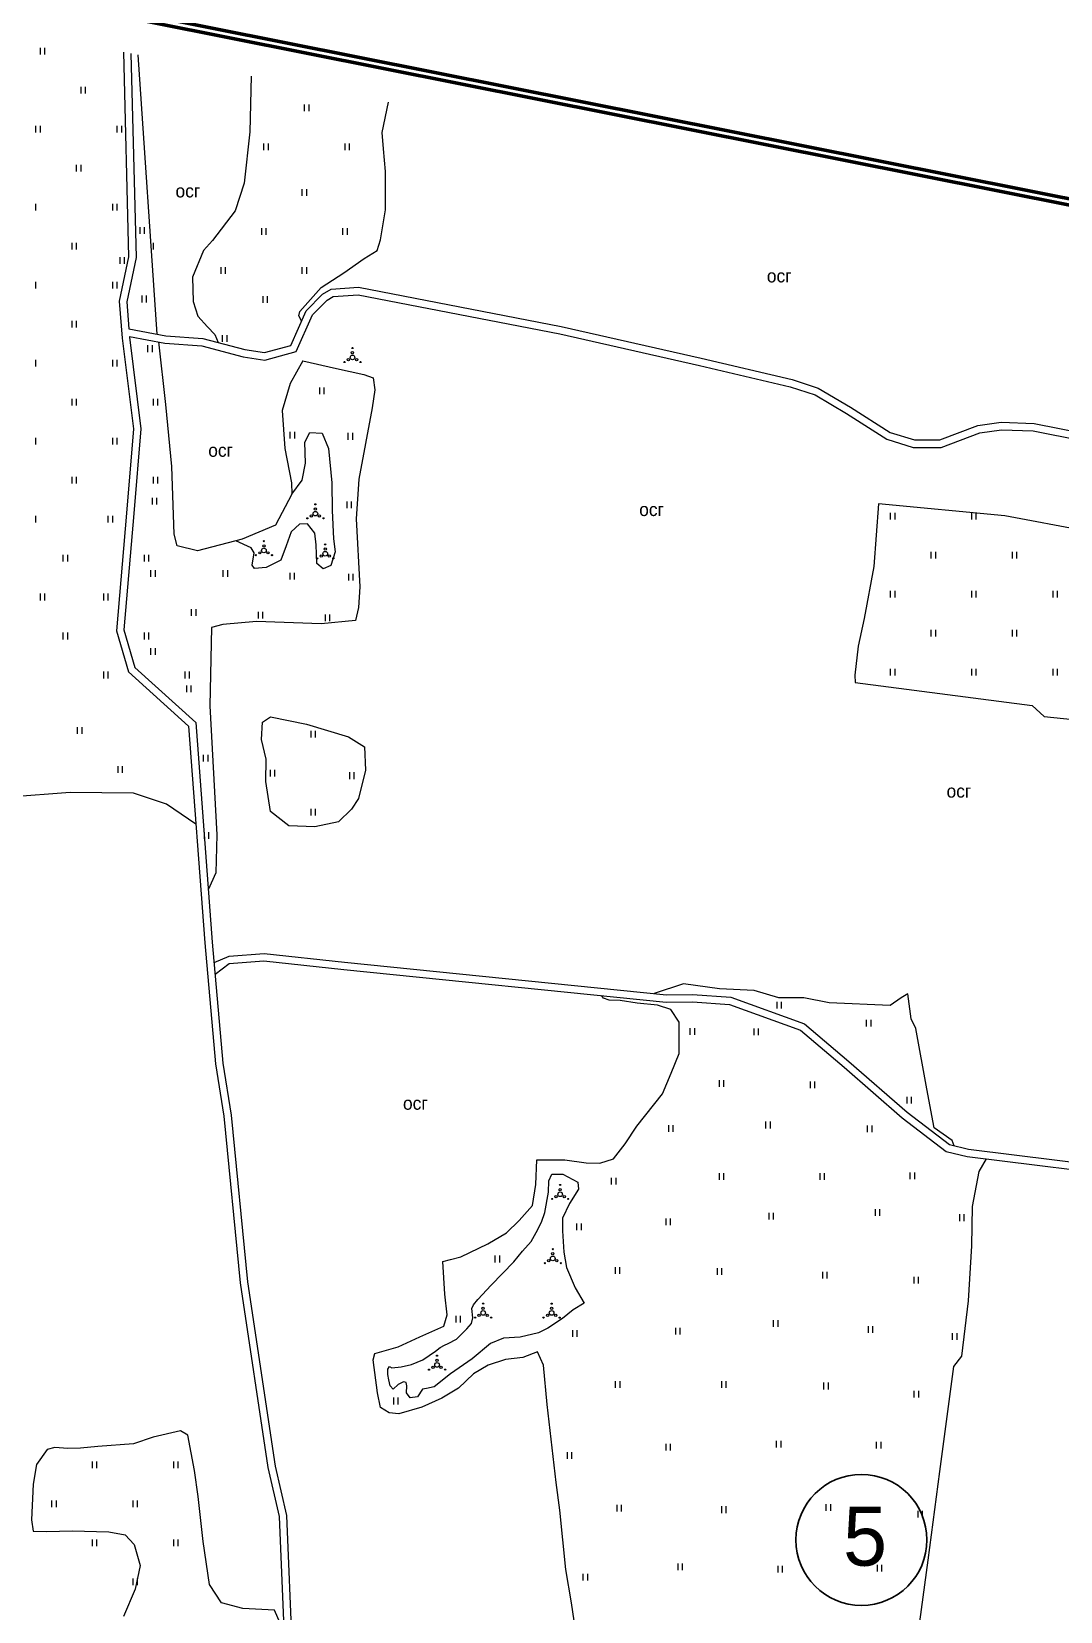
# Model space of a CAD drawing. Header units: millimetres. Extents: x 1378883 to 1389513, y 5662980 to 5673292.
# Drawn here: x 1381065 to 1381618, y 5670727 to 5671576 of the extents above; entities that cross this region are included whole.
import ezdxf

# ---------------------------------------------------------------- set-up
doc = ezdxf.new("R2010")
doc.units = ezdxf.units.MM
for name, color, linetype in [('N-raion', 1, 'Continuous'), ('вулиці', 7, 'Continuous'), ('КартаСкан', 252, 'Continuous'), ('межа по генплану', 7, 'Continuous')]:
    doc.layers.add(name, color=color, linetype=linetype)
picture_1 = doc.add_image_def('image1.tif', size_in_pixel=(29607, 29619))

msp = doc.modelspace()

# ---------------------------------------------------------------- linework, layer by layer
at = {"layer": 'N-raion', "color": 1, "lineweight": 35}
msp.add_circle((1381511.07, 5670764.97), 35.2, dxfattribs=at)
at = {"layer": 'вулиці', "color": 7, "lineweight": -2}
for p, q in [((1381069.91, 5671563.24), (1381069.91, 5671566.84)), ((1381069.91, 5671563.24), (1381069.91, 5671566.84)), ((1381072.31, 5671563.24), (1381072.31, 5671566.84)), ((1381072.31, 5671563.24), (1381072.31, 5671566.84)), ((1381091.73, 5671542.28), (1381091.73, 5671545.88)), ((1381094.13, 5671542.28), (1381094.13, 5671545.88)), ((1381211.84, 5671532.72), (1381211.84, 5671536.32)), ((1381214.24, 5671532.72), (1381214.24, 5671536.32)), ((1381067.51, 5671521.33), (1381067.51, 5671524.93)), ((1381067.51, 5671521.33), (1381067.51, 5671524.93)), ((1381069.91, 5671521.33), (1381069.91, 5671524.93)), ((1381069.91, 5671521.33), (1381069.91, 5671524.93)), ((1381111.15, 5671521.33), (1381111.15, 5671524.93)), ((1381111.15, 5671521.33), (1381111.15, 5671524.93)), ((1381113.55, 5671521.33), (1381113.55, 5671524.93)), ((1381113.55, 5671521.33), (1381113.55, 5671524.93)), ((1381190.02, 5671511.76), (1381190.02, 5671515.36)), ((1381192.42, 5671511.76), (1381192.42, 5671515.36)), ((1381233.66, 5671511.76), (1381233.66, 5671515.36)), ((1381236.06, 5671511.76), (1381236.06, 5671515.36)), ((1381089.33, 5671500.37), (1381089.33, 5671503.97)), ((1381091.73, 5671500.37), (1381091.73, 5671503.97)), ((1381210.61, 5671487.23), (1381210.61, 5671490.83)), ((1381213.01, 5671487.23), (1381213.01, 5671490.83)), ((1381067.51, 5671479.42), (1381067.51, 5671483.02)), ((1381067.51, 5671479.42), (1381067.51, 5671483.02)), ((1381108.75, 5671479.42), (1381108.75, 5671483.02)), ((1381108.75, 5671479.42), (1381108.75, 5671483.02)), ((1381111.15, 5671479.42), (1381111.15, 5671483.02)), ((1381111.15, 5671479.42), (1381111.15, 5671483.02)), ((1381123.4, 5671466.82), (1381123.4, 5671470.42)), ((1381125.8, 5671466.82), (1381125.8, 5671470.42)), ((1381188.79, 5671466.28), (1381188.79, 5671469.88)), ((1381191.19, 5671466.28), (1381191.19, 5671469.88)), ((1381232.42, 5671466.28), (1381232.42, 5671469.88)), ((1381234.82, 5671466.28), (1381234.82, 5671469.88)), ((1381086.93, 5671458.46), (1381086.93, 5671462.06)), ((1381089.33, 5671458.46), (1381089.33, 5671462.06)), ((1381130.57, 5671458.46), (1381130.57, 5671462.06)), ((1381112.73, 5671450.69), (1381112.73, 5671454.29)), ((1381115.13, 5671450.69), (1381115.13, 5671454.29)), ((1381166.97, 5671445.32), (1381166.97, 5671448.92)), ((1381169.37, 5671445.32), (1381169.37, 5671448.92)), ((1381210.61, 5671445.32), (1381210.61, 5671448.92)), ((1381213.01, 5671445.32), (1381213.01, 5671448.92)), ((1381067.51, 5671437.51), (1381067.51, 5671441.11)), ((1381067.51, 5671437.51), (1381067.51, 5671441.11)), ((1381108.75, 5671437.51), (1381108.75, 5671441.11)), ((1381108.75, 5671437.51), (1381108.75, 5671441.11)), ((1381108.75, 5671437.51), (1381108.75, 5671441.11)), ((1381111.15, 5671437.51), (1381111.15, 5671441.11)), ((1381111.15, 5671437.51), (1381111.15, 5671441.11)), ((1381111.15, 5671437.51), (1381111.15, 5671441.11)), ((1381124.48, 5671430.01), (1381124.48, 5671433.61)), ((1381126.88, 5671430.01), (1381126.88, 5671433.61)), ((1381189.58, 5671429.73), (1381189.58, 5671433.33)), ((1381191.98, 5671429.73), (1381191.98, 5671433.33)), ((1381086.93, 5671416.55), (1381086.93, 5671420.15)), ((1381089.33, 5671416.55), (1381089.33, 5671420.15)), ((1381167.76, 5671408.78), (1381167.76, 5671412.38)), ((1381170.16, 5671408.78), (1381170.16, 5671412.38)), ((1381067.51, 5671395.6), (1381067.51, 5671399.2)), ((1381067.51, 5671395.6), (1381067.51, 5671399.2)), ((1381067.51, 5671395.6), (1381067.51, 5671399.2)), ((1381108.75, 5671395.6), (1381108.75, 5671399.2)), ((1381108.75, 5671395.6), (1381108.75, 5671399.2)), ((1381108.75, 5671395.6), (1381108.75, 5671399.2)), ((1381111.15, 5671395.6), (1381111.15, 5671399.2)), ((1381111.15, 5671395.6), (1381111.15, 5671399.2)), ((1381111.15, 5671395.6), (1381111.15, 5671399.2)), ((1381127.68, 5671403.33), (1381127.68, 5671406.93)), ((1381130.08, 5671403.33), (1381130.08, 5671406.93)), ((1381220, 5671380.63), (1381220, 5671384.23)), ((1381222.4, 5671380.63), (1381222.4, 5671384.23)), ((1381086.93, 5671374.64), (1381086.93, 5671378.24)), ((1381089.33, 5671374.64), (1381089.33, 5671378.24)), ((1381130.57, 5671374.64), (1381130.57, 5671378.24)), ((1381132.97, 5671374.64), (1381132.97, 5671378.24)), ((1381067.51, 5671353.69), (1381067.51, 5671357.29)), ((1381067.51, 5671353.69), (1381067.51, 5671357.29)), ((1381067.51, 5671353.69), (1381067.51, 5671357.29)), ((1381108.75, 5671353.69), (1381108.75, 5671357.29)), ((1381108.75, 5671353.69), (1381108.75, 5671357.29)), ((1381108.75, 5671353.69), (1381108.75, 5671357.29)), ((1381111.15, 5671353.69), (1381111.15, 5671357.29)), ((1381111.15, 5671353.69), (1381111.15, 5671357.29)), ((1381111.15, 5671353.69), (1381111.15, 5671357.29)), ((1381204.18, 5671356.78), (1381204.18, 5671360.38)), ((1381206.58, 5671356.78), (1381206.58, 5671360.38)), ((1381235.28, 5671356.22), (1381235.28, 5671359.82)), ((1381237.68, 5671356.22), (1381237.68, 5671359.82)), ((1381086.93, 5671332.73), (1381086.93, 5671336.33)), ((1381089.33, 5671332.73), (1381089.33, 5671336.33)), ((1381130.57, 5671332.73), (1381130.57, 5671336.33)), ((1381132.97, 5671332.73), (1381132.97, 5671336.33)), ((1381130.04, 5671321.36), (1381130.04, 5671324.96)), ((1381132.44, 5671321.36), (1381132.44, 5671324.96)), ((1381234.72, 5671319.33), (1381234.72, 5671322.93)), ((1381237.12, 5671319.33), (1381237.12, 5671322.93)), ((1381067.51, 5671311.78), (1381067.51, 5671315.38)), ((1381106.35, 5671311.78), (1381106.35, 5671315.38)), ((1381106.35, 5671311.78), (1381106.35, 5671315.38)), ((1381108.75, 5671311.78), (1381108.75, 5671315.38)), ((1381108.75, 5671311.78), (1381108.75, 5671315.38)), ((1381108.75, 5671311.78), (1381108.75, 5671315.38)), ((1381526.77, 5671313.31), (1381526.77, 5671316.91)), ((1381529.17, 5671313.31), (1381529.17, 5671316.91)), ((1381570.41, 5671313.31), (1381570.41, 5671316.91)), ((1381570.41, 5671313.31), (1381570.41, 5671316.91)), ((1381572.81, 5671313.31), (1381572.81, 5671316.91)), ((1381572.81, 5671313.31), (1381572.81, 5671316.91)), ((1381082.13, 5671290.82), (1381082.13, 5671294.42)), ((1381082.13, 5671290.82), (1381082.13, 5671294.42)), ((1381084.53, 5671290.82), (1381084.53, 5671294.42)), ((1381084.53, 5671290.82), (1381084.53, 5671294.42)), ((1381084.53, 5671290.82), (1381084.53, 5671294.42)), ((1381125.77, 5671290.82), (1381125.77, 5671294.42)), ((1381125.77, 5671290.82), (1381125.77, 5671294.42)), ((1381128.17, 5671290.82), (1381128.17, 5671294.42)), ((1381128.17, 5671290.82), (1381128.17, 5671294.42)), ((1381128.17, 5671290.82), (1381128.17, 5671294.42)), ((1381548.59, 5671292.35), (1381548.59, 5671295.95)), ((1381550.99, 5671292.35), (1381550.99, 5671295.95)), ((1381592.23, 5671292.35), (1381592.23, 5671295.95)), ((1381592.23, 5671292.35), (1381592.23, 5671295.95)), ((1381594.63, 5671292.35), (1381594.63, 5671295.95)), ((1381594.63, 5671292.35), (1381594.63, 5671295.95)), ((1381129.3, 5671282.56), (1381129.3, 5671286.16)), ((1381131.7, 5671282.56), (1381131.7, 5671286.16)), ((1381168.14, 5671282.56), (1381168.14, 5671286.16)), ((1381168.14, 5671282.56), (1381168.14, 5671286.16)), ((1381170.54, 5671282.56), (1381170.54, 5671286.16)), ((1381170.54, 5671282.56), (1381170.54, 5671286.16)), ((1381204.11, 5671281.14), (1381204.11, 5671284.74)), ((1381204.11, 5671281.14), (1381204.11, 5671284.74)), ((1381206.51, 5671281.14), (1381206.51, 5671284.74)), ((1381206.51, 5671281.14), (1381206.51, 5671284.74)), ((1381235.63, 5671280.53), (1381235.63, 5671284.13)), ((1381235.63, 5671280.53), (1381235.63, 5671284.13)), ((1381238.03, 5671280.53), (1381238.03, 5671284.13)), ((1381238.03, 5671280.53), (1381238.03, 5671284.13)), ((1381069.91, 5671269.87), (1381069.91, 5671273.47)), ((1381072.31, 5671269.87), (1381072.31, 5671273.47)), ((1381103.95, 5671269.87), (1381103.95, 5671273.47)), ((1381103.95, 5671269.87), (1381103.95, 5671273.47)), ((1381103.95, 5671269.87), (1381103.95, 5671273.47)), ((1381106.35, 5671269.87), (1381106.35, 5671273.47)), ((1381106.35, 5671269.87), (1381106.35, 5671273.47)), ((1381106.35, 5671269.87), (1381106.35, 5671273.47)), ((1381106.35, 5671269.87), (1381106.35, 5671273.47)), ((1381526.77, 5671271.4), (1381526.77, 5671275)), ((1381526.77, 5671271.4), (1381526.77, 5671275)), ((1381529.17, 5671271.4), (1381529.17, 5671275)), ((1381529.17, 5671271.4), (1381529.17, 5671275)), ((1381570.41, 5671271.4), (1381570.41, 5671275)), ((1381570.41, 5671271.4), (1381570.41, 5671275)), ((1381572.81, 5671271.4), (1381572.81, 5671275)), ((1381572.81, 5671271.4), (1381572.81, 5671275)), ((1381614.05, 5671271.4), (1381614.05, 5671275)), ((1381616.45, 5671271.4), (1381616.45, 5671275)), ((1381151.12, 5671261.61), (1381151.12, 5671265.21)), ((1381153.52, 5671261.61), (1381153.52, 5671265.21)), ((1381187.09, 5671260.19), (1381187.09, 5671263.79)), ((1381187.09, 5671260.19), (1381187.09, 5671263.79)), ((1381187.09, 5671260.19), (1381187.09, 5671263.79)), ((1381189.49, 5671260.19), (1381189.49, 5671263.79)), ((1381189.49, 5671260.19), (1381189.49, 5671263.79)), ((1381189.49, 5671260.19), (1381189.49, 5671263.79)), ((1381223.06, 5671258.76), (1381223.06, 5671262.36)), ((1381223.06, 5671258.76), (1381223.06, 5671262.36)), ((1381225.46, 5671258.76), (1381225.46, 5671262.36)), ((1381225.46, 5671258.76), (1381225.46, 5671262.36)), ((1381082.13, 5671248.91), (1381082.13, 5671252.51)), ((1381082.13, 5671248.91), (1381082.13, 5671252.51)), ((1381082.13, 5671248.91), (1381082.13, 5671252.51)), ((1381082.13, 5671248.91), (1381082.13, 5671252.51)), ((1381084.53, 5671248.91), (1381084.53, 5671252.51)), ((1381084.53, 5671248.91), (1381084.53, 5671252.51)), ((1381084.53, 5671248.91), (1381084.53, 5671252.51)), ((1381084.53, 5671248.91), (1381084.53, 5671252.51)), ((1381125.77, 5671248.91), (1381125.77, 5671252.51)), ((1381125.77, 5671248.91), (1381125.77, 5671252.51)), ((1381125.77, 5671248.91), (1381125.77, 5671252.51)), ((1381125.77, 5671248.91), (1381125.77, 5671252.51)), ((1381128.17, 5671248.91), (1381128.17, 5671252.51)), ((1381128.17, 5671248.91), (1381128.17, 5671252.51)), ((1381128.17, 5671248.91), (1381128.17, 5671252.51)), ((1381128.17, 5671248.91), (1381128.17, 5671252.51)), ((1381548.59, 5671250.44), (1381548.59, 5671254.04)), ((1381550.99, 5671250.44), (1381550.99, 5671254.04)), ((1381592.23, 5671250.44), (1381592.23, 5671254.04)), ((1381594.63, 5671250.44), (1381594.63, 5671254.04)), ((1381129.3, 5671240.65), (1381129.3, 5671244.25)), ((1381131.7, 5671240.65), (1381131.7, 5671244.25)), ((1381103.95, 5671227.96), (1381103.95, 5671231.56)), ((1381103.95, 5671227.96), (1381103.95, 5671231.56)), ((1381106.35, 5671227.96), (1381106.35, 5671231.56)), ((1381106.35, 5671227.96), (1381106.35, 5671231.56)), ((1381147.59, 5671227.96), (1381147.59, 5671231.56)), ((1381149.99, 5671227.96), (1381149.99, 5671231.56)), ((1381526.77, 5671229.49), (1381526.77, 5671233.09)), ((1381529.17, 5671229.49), (1381529.17, 5671233.09)), ((1381570.41, 5671229.49), (1381570.41, 5671233.09)), ((1381572.81, 5671229.49), (1381572.81, 5671233.09)), ((1381614.05, 5671229.49), (1381614.05, 5671233.09)), ((1381614.05, 5671229.49), (1381614.05, 5671233.09)), ((1381616.45, 5671229.49), (1381616.45, 5671233.09)), ((1381616.45, 5671229.49), (1381616.45, 5671233.09)), ((1381148.55, 5671220.51), (1381148.55, 5671224.11)), ((1381150.95, 5671220.51), (1381150.95, 5671224.11)), ((1381089.86, 5671198.16), (1381089.86, 5671201.76)), ((1381092.26, 5671198.16), (1381092.26, 5671201.76)), ((1381215.29, 5671196.11), (1381215.29, 5671199.71)), ((1381217.69, 5671196.11), (1381217.69, 5671199.71)), ((1381157.58, 5671183.24), (1381157.58, 5671186.84)), ((1381159.98, 5671183.24), (1381159.98, 5671186.84)), ((1381111.68, 5671177.2), (1381111.68, 5671180.8)), ((1381114.08, 5671177.2), (1381114.08, 5671180.8)), ((1381193.47, 5671175.16), (1381193.47, 5671178.76)), ((1381193.47, 5671175.16), (1381193.47, 5671178.76)), ((1381195.87, 5671175.16), (1381195.87, 5671178.76)), ((1381195.87, 5671175.16), (1381195.87, 5671178.76)), ((1381236.16, 5671173.87), (1381236.16, 5671177.47)), ((1381238.56, 5671173.87), (1381238.56, 5671177.47)), ((1381215.29, 5671154.2), (1381215.29, 5671157.8)), ((1381217.69, 5671154.2), (1381217.69, 5671157.8)), ((1381158.04, 5671141.76), (1381158.04, 5671145.36)), ((1381160.44, 5671141.76), (1381160.44, 5671145.36)), ((1381465.8, 5671050.56), (1381465.8, 5671054.16)), ((1381465.8, 5671050.56), (1381465.8, 5671054.16)), ((1381468.2, 5671050.56), (1381468.2, 5671054.16)), ((1381468.2, 5671050.56), (1381468.2, 5671054.16)), ((1381513.82, 5671040.87), (1381513.82, 5671044.47)), ((1381516.22, 5671040.87), (1381516.22, 5671044.47)), ((1381419.11, 5671036.4), (1381419.11, 5671040)), ((1381421.51, 5671036.4), (1381421.51, 5671040)), ((1381453.35, 5671036.2), (1381453.35, 5671039.8)), ((1381455.75, 5671036.2), (1381455.75, 5671039.8)), ((1381434.79, 5671008.38), (1381434.79, 5671011.98)), ((1381437.19, 5671008.38), (1381437.19, 5671011.98)), ((1381483.67, 5671007.77), (1381483.67, 5671011.37)), ((1381486.07, 5671007.77), (1381486.07, 5671011.37)), ((1381535.64, 5670999.5), (1381535.64, 5671003.1)), ((1381538.04, 5670999.5), (1381538.04, 5671003.1)), ((1381407.57, 5670984.28), (1381407.57, 5670987.88)), ((1381409.97, 5670984.28), (1381409.97, 5670987.88)), ((1381459.74, 5670986.13), (1381459.74, 5670989.73)), ((1381462.14, 5670986.13), (1381462.14, 5670989.73)), ((1381514.4, 5670984.07), (1381514.4, 5670987.67)), ((1381516.8, 5670984.07), (1381516.8, 5670987.67)), ((1381376.79, 5670955.97), (1381376.79, 5670959.57)), ((1381379.19, 5670955.97), (1381379.19, 5670959.57)), ((1381434.79, 5670958.52), (1381434.79, 5670962.12)), ((1381437.19, 5670958.52), (1381437.19, 5670962.12)), ((1381488.82, 5670958.52), (1381488.82, 5670962.12)), ((1381491.22, 5670958.52), (1381491.22, 5670962.12)), ((1381537.31, 5670958.86), (1381537.31, 5670962.46)), ((1381539.71, 5670958.86), (1381539.71, 5670962.46)), ((1381461.42, 5670937.22), (1381461.42, 5670940.82)), ((1381463.82, 5670937.22), (1381463.82, 5670940.82)), ((1381518.55, 5670939.08), (1381518.55, 5670942.68)), ((1381520.95, 5670939.08), (1381520.95, 5670942.68)), ((1381358.22, 5670931.45), (1381358.22, 5670935.05)), ((1381360.62, 5670931.45), (1381360.62, 5670935.05)), ((1381406.15, 5670934.13), (1381406.15, 5670937.73)), ((1381408.55, 5670934.13), (1381408.55, 5670937.73)), ((1381563.93, 5670936.34), (1381563.93, 5670939.94)), ((1381566.33, 5670936.34), (1381566.33, 5670939.94)), ((1381314.3, 5670914.13), (1381314.3, 5670917.73)), ((1381316.7, 5670914.13), (1381316.7, 5670917.73)), ((1381378.85, 5670907.96), (1381378.85, 5670911.56)), ((1381381.25, 5670907.96), (1381381.25, 5670911.56)), ((1381433.71, 5670907.34), (1381433.71, 5670910.94)), ((1381436.11, 5670907.34), (1381436.11, 5670910.94)), ((1381490.3, 5670905.44), (1381490.3, 5670909.04)), ((1381492.7, 5670905.44), (1381492.7, 5670909.04)), ((1381539.39, 5670902.76), (1381539.39, 5670906.36)), ((1381541.79, 5670902.76), (1381541.79, 5670906.36)), ((1381293.29, 5670881.82), (1381293.29, 5670885.42)), ((1381295.69, 5670881.82), (1381295.69, 5670885.42)), ((1381463.87, 5670879.4), (1381463.87, 5670883)), ((1381466.27, 5670879.4), (1381466.27, 5670883)), ((1381355.94, 5670874.15), (1381355.94, 5670877.75)), ((1381358.34, 5670874.15), (1381358.34, 5670877.75)), ((1381411.32, 5670875.36), (1381411.32, 5670878.96)), ((1381413.72, 5670875.36), (1381413.72, 5670878.96)), ((1381514.8, 5670876.17), (1381514.8, 5670879.77)), ((1381517.2, 5670876.17), (1381517.2, 5670879.77)), ((1381560.07, 5670872.53), (1381560.07, 5670876.13)), ((1381562.47, 5670872.53), (1381562.47, 5670876.13)), ((1381378.98, 5670846.69), (1381378.98, 5670850.29)), ((1381381.38, 5670846.69), (1381381.38, 5670850.29)), ((1381435.98, 5670846.69), (1381435.98, 5670850.29)), ((1381438.38, 5670846.69), (1381438.38, 5670850.29)), ((1381490.95, 5670845.88), (1381490.95, 5670849.48)), ((1381493.35, 5670845.88), (1381493.35, 5670849.48)), ((1381259.73, 5670837.81), (1381259.73, 5670841.41)), ((1381262.13, 5670837.81), (1381262.13, 5670841.41)), ((1381539.46, 5670841.44), (1381539.46, 5670845.04)), ((1381541.86, 5670841.44), (1381541.86, 5670845.04)), ((1381406.07, 5670812.94), (1381406.07, 5670816.54)), ((1381408.47, 5670812.94), (1381408.47, 5670816.54)), ((1381465.49, 5670814.55), (1381465.49, 5670818.15)), ((1381467.89, 5670814.55), (1381467.89, 5670818.15)), ((1381519.25, 5670814.15), (1381519.25, 5670817.75)), ((1381521.65, 5670814.15), (1381521.65, 5670817.75)), ((1381097.89, 5670803.55), (1381097.89, 5670807.15)), ((1381097.89, 5670803.55), (1381097.89, 5670807.15)), ((1381097.89, 5670803.55), (1381097.89, 5670807.15)), ((1381100.29, 5670803.55), (1381100.29, 5670807.15)), ((1381100.29, 5670803.55), (1381100.29, 5670807.15)), ((1381100.29, 5670803.55), (1381100.29, 5670807.15)), ((1381141.52, 5670803.55), (1381141.52, 5670807.15)), ((1381143.92, 5670803.55), (1381143.92, 5670807.15)), ((1381353.12, 5670808.5), (1381353.12, 5670812.1)), ((1381355.52, 5670808.5), (1381355.52, 5670812.1)), ((1381076.07, 5670782.6), (1381076.07, 5670786.2)), ((1381078.47, 5670782.6), (1381078.47, 5670786.2)), ((1381119.71, 5670782.6), (1381119.71, 5670786.2)), ((1381119.71, 5670782.6), (1381119.71, 5670786.2)), ((1381122.11, 5670782.6), (1381122.11, 5670786.2)), ((1381122.11, 5670782.6), (1381122.11, 5670786.2)), ((1381379.79, 5670780.23), (1381379.79, 5670783.83)), ((1381382.19, 5670780.23), (1381382.19, 5670783.83)), ((1381435.98, 5670779.42), (1381435.98, 5670783.02)), ((1381438.38, 5670779.42), (1381438.38, 5670783.02)), ((1381492.17, 5670780.63), (1381492.17, 5670784.23)), ((1381494.57, 5670780.63), (1381494.57, 5670784.23)), ((1381541.49, 5670777), (1381541.49, 5670780.6)), ((1381543.89, 5670777), (1381543.89, 5670780.6)), ((1381097.89, 5670761.64), (1381097.89, 5670765.24)), ((1381100.29, 5670761.64), (1381100.29, 5670765.24)), ((1381141.52, 5670761.64), (1381141.52, 5670765.24)), ((1381143.92, 5670761.64), (1381143.92, 5670765.24)), ((1381361.6, 5670743.08), (1381361.6, 5670746.68)), ((1381364, 5670743.08), (1381364, 5670746.68)), ((1381412.54, 5670748.73), (1381412.54, 5670752.33)), ((1381414.94, 5670748.73), (1381414.94, 5670752.33)), ((1381466.3, 5670747.52), (1381466.3, 5670751.12)), ((1381468.7, 5670747.52), (1381468.7, 5670751.12)), ((1381519.66, 5670747.92), (1381519.66, 5670751.52)), ((1381522.06, 5670747.92), (1381522.06, 5670751.52)), ((1381119.71, 5670740.69), (1381119.71, 5670744.29)), ((1381119.71, 5670740.69), (1381119.71, 5670744.29)), ((1381122.11, 5670740.69), (1381122.11, 5670744.29)), ((1381122.11, 5670740.69), (1381122.11, 5670744.29))]:
    msp.add_line(p, q, dxfattribs=at)
for points in [[(1381114.52, 5671564.53), (1381117.23, 5671454.51), (1381112.29, 5671430.59), (1381113.81, 5671410.85), (1381119.86, 5671361.99), (1381116.06, 5671316.8), (1381110.71, 5671253.55), (1381117.17, 5671231.53), (1381149.48, 5671202.29), (1381158.23, 5671085.83), (1381163.94, 5671020.73), (1381168.51, 5670992.63), (1381177.25, 5670903.16), (1381192.12, 5670803.83), (1381198.2, 5670777.63), (1381201.24, 5670704.34)], [(1381118.54, 5671563.77), (1381121.25, 5671454.15), (1381116.33, 5671430.34), (1381117.44, 5671415.85)], [(1381132.61, 5671412.99), (1381122.43, 5671563.04)], [(1381183.08, 5671551.61), (1381182.48, 5671521.58), (1381179.43, 5671494.14), (1381174.54, 5671479.2), (1381162.34, 5671463.34), (1381157.46, 5671457.86), (1381151.66, 5671443.53), (1381151.96, 5671430.42), (1381154.47, 5671422.55), (1381159.69, 5671416.86), (1381163.65, 5671412.75), (1381165.41, 5671408.41)], [(1381210.26, 5671420.02), (1381208.75, 5671422.83), (1381209.28, 5671425.01), (1381220.71, 5671437.98), (1381232.97, 5671445.84), (1381243.8, 5671453.57), (1381250.9, 5671457.95), (1381252.72, 5671463.55), (1381255.3, 5671479.66), (1381255.31, 5671500.36), (1381254.28, 5671512.47), (1381253.5, 5671521.36), (1381257.02, 5671537.68)], [(1381117.44, 5671415.85), (1381137.35, 5671412.1), (1381157.24, 5671410.52), (1381179.73, 5671404.71), (1381190.25, 5671403.02), (1381204.46, 5671406.91), (1381212.69, 5671425.49), (1381221.42, 5671434.43), (1381226.05, 5671437.16), (1381240.88, 5671438.11), (1381349.76, 5671416.95), (1381424.96, 5671400.01), (1381473.82, 5671388.49), (1381487.85, 5671383.93), (1381505.22, 5671373.66), (1381526.44, 5671360.14), (1381539.54, 5671356.09), (1381553.22, 5671356.08), (1381573.67, 5671363.76), (1381586.1, 5671365.54), (1381603.85, 5671364.94), (1381630.2, 5671359.7)], [(1381117.76, 5671411.72), (1381136.82, 5671408.13), (1381156.57, 5671406.56), (1381178.91, 5671400.79), (1381190.48, 5671398.94), (1381207.35, 5671403.56), (1381216.05, 5671423.22), (1381223.91, 5671431.26), (1381227.26, 5671433.23), (1381240.63, 5671434.09), (1381348.94, 5671413.03), (1381424.06, 5671396.11), (1381472.74, 5671384.64), (1381486.19, 5671380.26), (1381503.13, 5671370.25), (1381524.74, 5671356.48), (1381538.93, 5671352.09), (1381553.94, 5671352.08), (1381574.67, 5671359.86), (1381586.32, 5671361.53), (1381603.39, 5671360.96), (1381629.49, 5671355.76)], [(1381117.76, 5671411.72), (1381117.8, 5671411.24), (1381123.88, 5671362.07), (1381120.04, 5671316.47), (1381114.76, 5671253.96), (1381120.69, 5671233.74), (1381153.35, 5671204.18), (1381162.22, 5671086.15), (1381167.92, 5671021.22), (1381172.47, 5670993.15), (1381181.23, 5670903.65), (1381196.05, 5670804.58), (1381202.18, 5670778.17), (1381205.23, 5670704.69), (1381214.35, 5670637.88), (1381229.2, 5670558.38), (1381230.31, 5670541.13), (1381232.42, 5670500.52), (1381235.73, 5670491.5), (1381240.99, 5670447.81), (1381242.53, 5670430.26), (1381244.67, 5670376.68), (1381260.84, 5670265.53)], [(1381210.84, 5671398.61), (1381204.03, 5671386.35), (1381199.71, 5671371.97), (1381201.15, 5671351.56), (1381204.76, 5671333.1), (1381205.06, 5671326.98), (1381196.2, 5671310.2), (1381178.25, 5671302.69), (1381154.24, 5671296.44), (1381143.39, 5671299.15), (1381141.72, 5671305.4), (1381140.43, 5671341.84), (1381137.22, 5671375.09), (1381133.45, 5671408.76)], [(1381210.84, 5671398.61), (1381229.03, 5671394.48), (1381243.74, 5671391.18), (1381248.7, 5671389.52), (1381249.53, 5671383.08), (1381248.2, 5671373.34), (1381240.92, 5671334.94), (1381239.63, 5671313.61), (1381241.59, 5671277.18), (1381240.83, 5671266.04), (1381239.2, 5671259.12), (1381220.67, 5671257.3), (1381185.92, 5671258.46), (1381167.97, 5671256.92), (1381161.88, 5671255.22), (1381160.85, 5671213.24), (1381164.76, 5671143.79), (1381164.12, 5671123.53), (1381160.1, 5671114.38)], [(1381205.06, 5671326.98), (1381210.47, 5671334.45), (1381212.36, 5671343.61), (1381211.89, 5671354.83), (1381214.58, 5671360.05), (1381221.22, 5671359.73), (1381224.7, 5671351.52), (1381226.44, 5671333.03), (1381226.6, 5671318.18), (1381227.39, 5671302.85), (1381228.34, 5671295.9), (1381225.96, 5671288.63), (1381221.85, 5671286.73), (1381218.37, 5671289.73), (1381218.06, 5671299.69), (1381217.27, 5671306.01), (1381213.47, 5671311.07), (1381209.04, 5671310.75), (1381204.61, 5671306.64), (1381201.93, 5671299.21), (1381199.08, 5671291.47), (1381191.17, 5671287.52), (1381185, 5671287.05), (1381183.74, 5671288.79), (1381184.69, 5671295.42), (1381183.11, 5671298.11), (1381174.98, 5671301.84), (1381174.98, 5671301.84)], [(1381766.3, 5671287.27), (1381675.92, 5671298.77), (1381588.09, 5671315.38), (1381520.3, 5671321.77), (1381517.66, 5671288.03), (1381512.58, 5671260.2), (1381509.41, 5671245.33), (1381507.46, 5671229.71), (1381507.64, 5671225.81), (1381602.87, 5671213.34), (1381609.35, 5671207.47), (1381650.87, 5671203.22), (1381672.54, 5671195.53), (1381700.8, 5671175.18), (1381709.31, 5671171.94), (1381717.82, 5671172.75), (1381727.13, 5671176.4), (1381742.32, 5671177.61), (1381783.64, 5671174.37), (1381793.16, 5671178.02), (1381791.64, 5671208.08), (1381780.41, 5671244.75), (1381775.2, 5671262.47), (1381766.3, 5671287.27)], [(1381153.44, 5671149.54), (1381137.57, 5671160.34), (1381119.99, 5671166.32), (1381085.96, 5671166.69), (1381053.04, 5671164.08), (1381033.22, 5671169.31), (1381004.8, 5671206.3), (1380996.57, 5671219.38), (1380965.15, 5671228.35), (1380963.66, 5671238.06), (1380962.53, 5671287.02), (1380913.91, 5671288.88), (1380894.46, 5671288.88), (1380858.93, 5671284.4), (1380840.61, 5671274.68), (1380834.62, 5671258.24), (1380831.63, 5671221.62), (1380828.26, 5671194.72), (1380812.48, 5671035.87), (1380807.62, 5670998.87), (1380802.01, 5670989.16), (1380773.96, 5670964.87), (1380759.37, 5670946.93), (1380757.51, 5670944.3)], [(1381193.47, 5671207.26), (1381212.87, 5671203.42), (1381235.38, 5671196.47), (1381243.99, 5671191.17), (1381244.53, 5671178.55), (1381240.87, 5671163.37), (1381237.03, 5671157.7), (1381230.06, 5671150.86), (1381217.43, 5671148.12), (1381203.34, 5671148.66), (1381193.45, 5671156.34), (1381191.07, 5671172.44), (1381191.26, 5671184.56), (1381188.69, 5671195.17), (1381189.24, 5671204.49), (1381193.47, 5671207.26)], [(1381163.17, 5671075.26), (1381171.4, 5671078.73), (1381190.11, 5671080.11), (1381233.27, 5671075.46), (1381406.36, 5671057.92), (1381420.36, 5671058.09), (1381440.94, 5671056.63), (1381480.4, 5671042.38), (1381504.37, 5671022.03), (1381535.57, 5670994.84), (1381558.43, 5670977.39), (1381568.55, 5670974.9), (1381663.84, 5670963.08), (1381795.47, 5670946.7), (1381896.17, 5670936.44)], [(1381163.73, 5671068.98), (1381171.34, 5671074.68), (1381189.9, 5671076.11), (1381232.86, 5671071.48), (1381406.19, 5671053.92), (1381420.24, 5671054.09), (1381440.1, 5671052.68), (1381478.36, 5671038.87), (1381501.76, 5671019), (1381533.04, 5670991.74), (1381556.67, 5670973.71), (1381567.82, 5670970.96), (1381663.35, 5670959.11), (1381795.02, 5670942.73), (1381895.76, 5670932.46)], [(1381560.83, 5670976.8), (1381559.88, 5670979.58), (1381550.1, 5670986.47), (1381546.26, 5671007.44), (1381540.3, 5671039.75), (1381537.74, 5671045.04), (1381535.97, 5671058.49), (1381532.45, 5671056.25), (1381526.52, 5671052.24), (1381493.66, 5671053.52), (1381480.04, 5671056.25), (1381466.66, 5671056.24), (1381453.52, 5671060.25), (1381434.77, 5671061.05), (1381415.38, 5671063.77), (1381399.62, 5671058.6)], [(1381358.77, 5670706.97), (1381355.26, 5670731.12), (1381352.28, 5670748.99), (1381349.04, 5670780.94), (1381346.96, 5670795.83), (1381342.17, 5670837.66), (1381340.14, 5670858.93), (1381337.09, 5670866.02), (1381329.16, 5670863.05), (1381319.76, 5670861.89), (1381310.57, 5670858.83), (1381302.65, 5670854.29), (1381294.51, 5670846.59), (1381285.53, 5670841.21), (1381274.87, 5670836.25), (1381262.4, 5670832.77), (1381257.33, 5670833.19), (1381252.68, 5670836.14), (1381251.1, 5670844.06), (1381248.67, 5670861.78), (1381249.52, 5670865.16), (1381262.08, 5670868.64), (1381273.81, 5670874.07), (1381286.59, 5670879.77), (1381288.38, 5670885.89), (1381287.22, 5670897.08), (1381286.05, 5670914.66), (1381290.28, 5670915.61), (1381295.77, 5670917.09), (1381310.24, 5670924.06), (1381320.38, 5670929.96), (1381327.14, 5670936.61), (1381334.24, 5670944.59), (1381336.04, 5670955.98), (1381336.67, 5670969.28), (1381351.77, 5670969.17), (1381363.18, 5670967.69), (1381370.58, 5670967.48), (1381377.88, 5670969.74), (1381384.12, 5670977.87), (1381390.45, 5670987.36), (1381404.21, 5671004.74), (1381408.75, 5671015.82), (1381413.09, 5671026.27), (1381413.19, 5671043.22), (1381408.65, 5671049.97), (1381401.47, 5671052.4), (1381390.57, 5671053.35), (1381381.38, 5671054.82), (1381375.47, 5671055.04), (1381372.41, 5671056.09), (1381371.35, 5671057.45)], [(1381578.16, 5670969.68), (1381574.23, 5670962.95), (1381570.59, 5670944.07), (1381570.16, 5670923.01), (1381568.45, 5670893.44), (1381564.87, 5670863.64), (1381560.49, 5670858.08), (1381553.11, 5670801.67), (1381546.81, 5670754.07), (1381539.51, 5670701)], [(1381344.76, 5670961.57), (1381350.54, 5670961.57), (1381358.75, 5670957.29), (1381359.12, 5670953.37), (1381354.27, 5670945.73), (1381350.35, 5670937.91), (1381350.35, 5670931.01), (1381351.1, 5670919.64), (1381352.6, 5670911.36), (1381357.27, 5670900.37), (1381362.12, 5670892.17), (1381356.15, 5670888.63), (1381350.36, 5670883.97), (1381342.53, 5670878.75), (1381337.49, 5670876.33), (1381327.6, 5670873.91), (1381318.65, 5670873.35), (1381311.75, 5670870.55), (1381301.98, 5670862.22), (1381290.23, 5670854.21), (1381281.46, 5670847.31), (1381277.36, 5670846.38), (1381275.12, 5670846.01), (1381272.51, 5670841.91), (1381268.59, 5670841.35), (1381266.54, 5670843.96), (1381266.72, 5670847.68), (1381266.39, 5670849.55), (1381264.95, 5670849.98), (1381262.2, 5670848.49), (1381259.46, 5670845.99), (1381257.83, 5670847.74), (1381257.08, 5670851.04), (1381256.65, 5670853.85), (1381256.58, 5670856.8), (1381257.46, 5670858.18), (1381258.77, 5670857.49), (1381263.7, 5670857.93), (1381269.26, 5670859.24), (1381275.31, 5670861.67), (1381282.19, 5670866.31), (1381284.63, 5670868.36), (1381287.06, 5670869.55), (1381289.06, 5670870.55), (1381293.56, 5670872.92), (1381299, 5670878.43), (1381301.5, 5670881.23), (1381302.18, 5670884.23), (1381301.75, 5670889.34), (1381302.63, 5670891.26), (1381304.88, 5670894.13), (1381312.06, 5670901.87), (1381324.37, 5670914.37), (1381328.99, 5670920.11), (1381333.55, 5670925.29), (1381336.36, 5670930.15), (1381339.24, 5670935.8), (1381340.86, 5670940.97), (1381342.92, 5670951.86), (1381343.17, 5670957.91), (1381344.76, 5670961.57)], [(1381201.58, 5670713.6), (1381195.61, 5670727.24), (1381178.74, 5670728.14), (1381167.21, 5670731.13), (1381160.81, 5670740.93), (1381157.39, 5670764.03), (1381154.61, 5670788.34), (1381152.69, 5670802.32), (1381149.06, 5670821.3), (1381145.22, 5670823.64), (1381130.49, 5670820.23), (1381119.82, 5670816.61), (1381100.82, 5670815.11), (1381091.43, 5670814.26), (1381084.6, 5670814.05), (1381077.56, 5670814.69), (1381073.5, 5670813.62), (1381067.74, 5670805.52), (1381066.03, 5670794.86), (1381065.18, 5670775.67), (1381066.03, 5670769.7), (1381073.29, 5670769.49), (1381086.95, 5670769.91), (1381106.58, 5670769.27), (1381115.34, 5670767.78), (1381120.24, 5670762.45), (1381123.45, 5670751.27), (1381120.89, 5670738.47), (1381114.48, 5670723.76)]]:
    msp.add_lwpolyline(points, dxfattribs=at)
for centre, radius in [((1381235.42, 5671399.21), 0.625), ((1381237.58, 5671400.46), 1.25), ((1381237.58, 5671402.96), 0.625), ((1381237.58, 5671405.46), 0.312), ((1381239.75, 5671399.21), 0.625), ((1381233.25, 5671397.96), 0.312), ((1381241.91, 5671397.96), 0.312), ((1381213.31, 5671313.96), 0.312), ((1381215.47, 5671315.21), 0.625), ((1381217.64, 5671316.46), 1.25), ((1381217.64, 5671318.96), 0.625), ((1381217.64, 5671321.46), 0.312), ((1381219.8, 5671315.21), 0.625), ((1381221.97, 5671313.96), 0.312), ((1381189.96, 5671296.66), 1.25), ((1381189.96, 5671299.16), 0.625), ((1381189.96, 5671301.66), 0.312), ((1381222.94, 5671297.44), 0.625), ((1381222.94, 5671299.94), 0.312), ((1381185.63, 5671294.16), 0.312), ((1381187.79, 5671295.41), 0.625), ((1381192.12, 5671295.41), 0.625), ((1381194.29, 5671294.16), 0.312), ((1381218.61, 5671292.44), 0.312), ((1381220.78, 5671293.69), 0.625), ((1381222.94, 5671294.94), 1.25), ((1381225.11, 5671293.69), 0.625), ((1381227.27, 5671292.44), 0.312), ((1381347.01, 5670949.46), 0.625), ((1381349.18, 5670950.71), 1.25), ((1381349.18, 5670953.21), 0.625), ((1381349.18, 5670955.71), 0.312), ((1381351.34, 5670949.46), 0.625), ((1381344.85, 5670948.21), 0.312), ((1381353.51, 5670948.21), 0.312), ((1381343.06, 5670914.97), 0.625), ((1381345.23, 5670916.22), 1.25), ((1381345.23, 5670918.72), 0.625), ((1381345.23, 5670921.22), 0.312), ((1381347.39, 5670914.97), 0.625), ((1381340.9, 5670913.72), 0.312), ((1381349.56, 5670913.72), 0.312), ((1381307.8, 5670889.43), 0.625), ((1381307.8, 5670891.93), 0.312), ((1381344.6, 5670889.43), 0.625), ((1381344.6, 5670891.93), 0.312), ((1381303.47, 5670884.43), 0.312), ((1381305.63, 5670885.68), 0.625), ((1381307.8, 5670886.93), 1.25), ((1381309.96, 5670885.68), 0.625), ((1381312.13, 5670884.43), 0.312), ((1381340.27, 5670884.43), 0.312), ((1381342.44, 5670885.68), 0.625), ((1381344.6, 5670886.93), 1.25), ((1381346.77, 5670885.68), 0.625), ((1381348.93, 5670884.43), 0.312), ((1381283.02, 5670863.99), 0.312), ((1381278.69, 5670856.49), 0.312), ((1381280.85, 5670857.74), 0.625), ((1381283.02, 5670858.99), 1.25), ((1381283.02, 5670861.49), 0.625), ((1381285.18, 5670857.74), 0.625), ((1381287.35, 5670856.49), 0.312)]:
    msp.add_circle(centre, radius, dxfattribs=at)
at = {"layer": 'межа по генплану', "color": 5, "lineweight": 70}
msp.add_lwpolyline([(1380799.75, 5671646.32), (1381996.38, 5671407.98), (1382019.47, 5671402.39), (1382145.4, 5671254.57), (1382254.87, 5671126.09), (1382362.54, 5671105.4), (1382472.89, 5671135.55), (1382545.14, 5671178.16), (1382563.42, 5671198.58), (1382563.42, 5671198.58), (1382563.42, 5671198.58), (1382566.61, 5671249.77), (1382567.37, 5671276.21), (1382578.54, 5671306.28), (1382611.8, 5671396.67), (1382654.64, 5671452.98), (1382806.86, 5671599.98)], dxfattribs=at)
msp.add_lwpolyline([(1380799.75, 5671646.32), (1381996.38, 5671407.98), (1382019.47, 5671402.39), (1382145.4, 5671254.57), (1382254.87, 5671126.09), (1382362.54, 5671105.4), (1382472.89, 5671135.55), (1382545.14, 5671178.16), (1382563.42, 5671198.58), (1382563.42, 5671198.58), (1382563.42, 5671198.58), (1382566.61, 5671249.77), (1382567.37, 5671276.21), (1382578.54, 5671306.28), (1382611.8, 5671396.67), (1382654.64, 5671452.98), (1382806.86, 5671599.98)], dxfattribs=at)
at = {"layer": 'межа по генплану', "color": 3, "lineweight": 70}
for points in [[(1380799.75, 5671646.32), (1381996.38, 5671407.98), (1382019.47, 5671402.39), (1382145.4, 5671254.57), (1382254.87, 5671126.09), (1382362.54, 5671105.4), (1382472.89, 5671135.55), (1382545.14, 5671178.16), (1382563.42, 5671198.58), (1382563.42, 5671198.58), (1382563.42, 5671198.58), (1382566.61, 5671249.77), (1382567.37, 5671276.21), (1382578.54, 5671306.28), (1382611.8, 5671396.67), (1382654.64, 5671452.98), (1382806.86, 5671599.98)], [(1380799.75, 5671646.32), (1381996.38, 5671407.98), (1382019.47, 5671402.39), (1382145.4, 5671254.57), (1382254.87, 5671126.09), (1382362.54, 5671105.4), (1382472.89, 5671135.55), (1382545.14, 5671178.16), (1382563.42, 5671198.58), (1382563.42, 5671198.58), (1382563.42, 5671198.58), (1382566.61, 5671249.77), (1382567.37, 5671276.21), (1382578.54, 5671306.28), (1382611.8, 5671396.67), (1382654.64, 5671452.98), (1382806.86, 5671599.98)], [(1380799.75, 5671646.32), (1381996.38, 5671407.98), (1382063.96, 5671405.57), (1382163.04, 5671282.3), (1382221.93, 5671209.64), (1382268.59, 5671172.01), (1382319.89, 5671158.23), (1382388.7, 5671157.01), (1382442.91, 5671165.36), (1382487.7, 5671180.43), (1382516.81, 5671202.83), (1382542.74, 5671250.3), (1382567.37, 5671276.21), (1382578.54, 5671306.28), (1382611.8, 5671396.67), (1382654.64, 5671452.98), (1382806.86, 5671599.98)]]:
    msp.add_lwpolyline(points, dxfattribs=at)
at = {"layer": 'межа по генплану', "color": 2, "lineweight": 70}
msp.add_lwpolyline([(1380799.75, 5671646.32), (1381996.38, 5671407.98), (1382019.47, 5671402.39), (1382145.4, 5671254.57), (1382254.87, 5671126.09), (1382362.54, 5671105.4), (1382472.89, 5671135.55), (1382545.14, 5671178.16), (1382563.42, 5671198.58), (1382563.42, 5671198.58), (1382563.42, 5671198.58), (1382566.61, 5671249.77), (1382567.37, 5671276.21), (1382578.54, 5671306.28), (1382611.8, 5671396.67), (1382654.64, 5671452.98), (1382806.86, 5671599.98)], dxfattribs=at)
at = {"layer": 'межа по генплану', "color": 1, "lineweight": 70}
msp.add_lwpolyline([(1380802.16, 5671649.12), (1381998.78, 5671410.78), (1382021.88, 5671405.19), (1382147.81, 5671257.37), (1382257.27, 5671128.89), (1382364.95, 5671108.2), (1382475.29, 5671138.35), (1382547.55, 5671180.96), (1382565.83, 5671201.38), (1382565.83, 5671201.38), (1382565.83, 5671201.38), (1382569.02, 5671252.57), (1382569.77, 5671279.01), (1382580.95, 5671309.08), (1382614.21, 5671399.47), (1382657.05, 5671455.78), (1382809.26, 5671602.78)], dxfattribs=at)

# ---------------------------------------------------------------- texts
at = {"layer": 'N-raion', "color": 1, "lineweight": 35}
msp.add_text('5', height=31.73, dxfattribs=at).set_placement((1381501.23, 5670751.12))
at = {"layer": 'вулиці', "color": 7, "lineweight": -2}
for p in [(1381142.47, 5671486.4), (1381460.24, 5671440.74), (1381160.06, 5671347.02), (1381391.65, 5671315.19), (1381556.81, 5671163.88), (1381264.71, 5670996.14)]:
    msp.add_text('осг', height=7, dxfattribs=at).set_placement(p)

# ---------------------------------------------------------------- pictures from other files: only their frames are drawn
at = {"layer": 'КартаСкан'}
image = msp.add_image(picture_1, insert=(1378952.03, 5663192.31), size_in_units=(10026.9, 10030.97), rotation=0.395435, dxfattribs=at)
image.dxf.flags = 15

doc.saveas('drawing.dxf')
